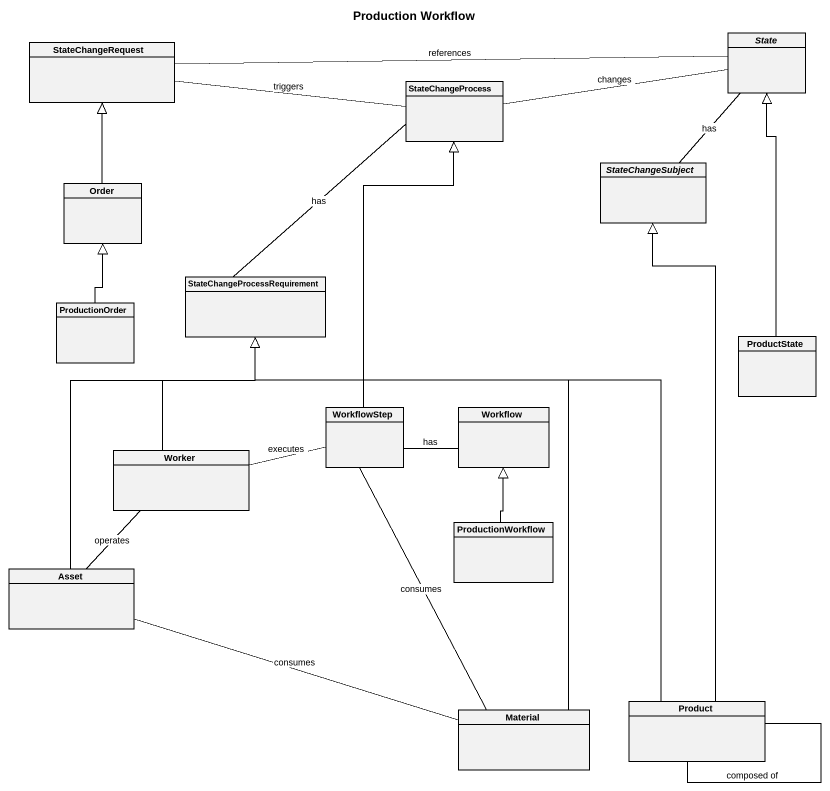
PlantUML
@startuml
title Production Workflow
hide circle
hide empty members
abstract class "State" as State_
class StateChangeRequest
class StateChangeProcess
class Order
abstract class StateChangeSubject
class ProductionOrder
class "StateChangeProcessRequirement" as StateChangeProcessRequiremen
class ProductState
class WorkflowStep
class Workflow
class Worker
class ProductionWorkflow
class Asset
class Product
class Material
StateChangeRequest -right- State_ : references
StateChangeRequest -right- StateChangeProcess : triggers
StateChangeProcess -right- State_ : changes
StateChangeProcess -- StateChangeProcessRequiremen : has
Order -up-|> StateChangeRequest
StateChangeSubject -up- State_ : has
ProductionOrder -up-|> Order
ProductState -up-|> State_
WorkflowStep -up-|> StateChangeProcess
WorkflowStep -- Material : consumes
Workflow -left- WorkflowStep : has
Worker -up-|> StateChangeProcessRequiremen
Worker -right- WorkflowStep : executes
Worker -- Asset : operates
ProductionWorkflow -up-|> Workflow
Asset -up-|> StateChangeProcessRequiremen
Asset -right- Material : consumes
Product -up-|> StateChangeSubject
Product -up-|> StateChangeProcessRequiremen
Product -- Product : composed of
Material -up-|> StateChangeProcessRequiremen
@enduml
